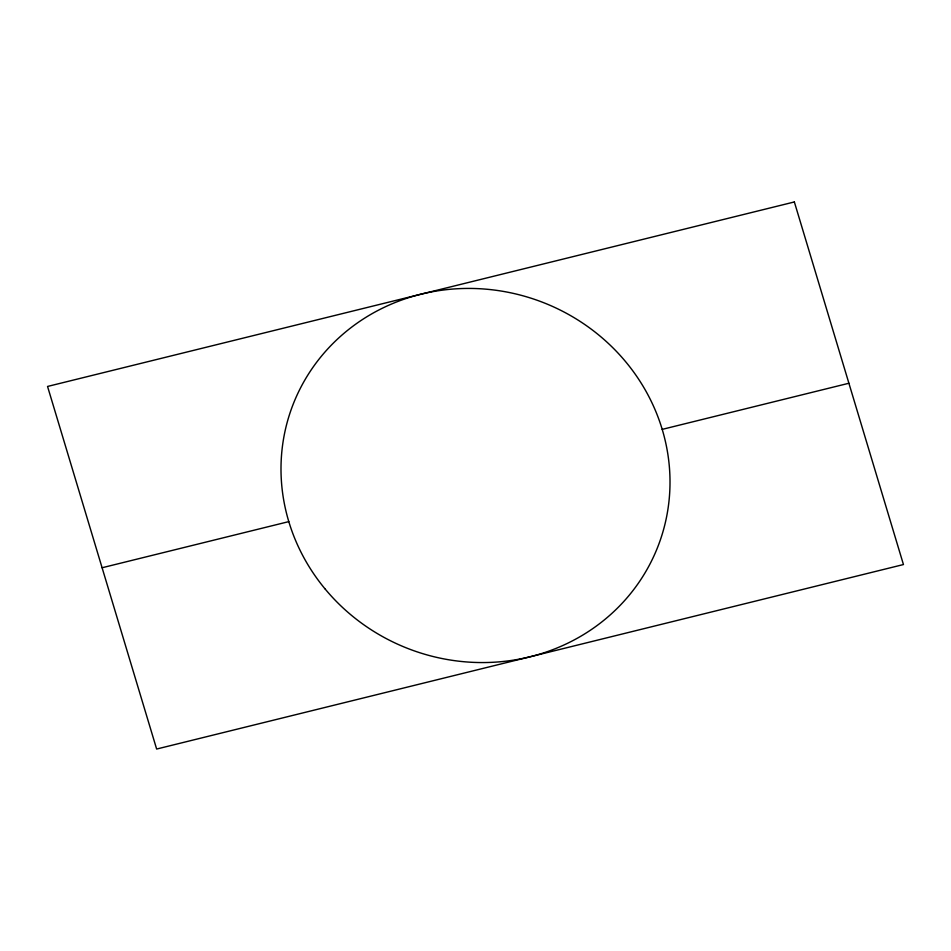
<?xml version="1.0" encoding="UTF-8"?>
<svg xmlns="http://www.w3.org/2000/svg" width="951" height="951" viewBox="0 0 951 951"><rect width="100%" height="100%" fill="white"/><g stroke="black" fill="none" stroke-linecap="round" stroke-linejoin="round"><path stroke-width="1.43" d="M102.102 567.747L288.795 521.624M662.205 429.376L848.898 383.253M794.358 201.957L47.55 386.451L156.642 749.043L903.45 564.549L794.358 201.957M325.349 589.263A195.763 185.754 21 0 0 657.652 547.217A195.763 185.754 21 0 0 443.499 290.007A195.763 185.754 21 0 0 325.349 589.263"/></g></svg>
